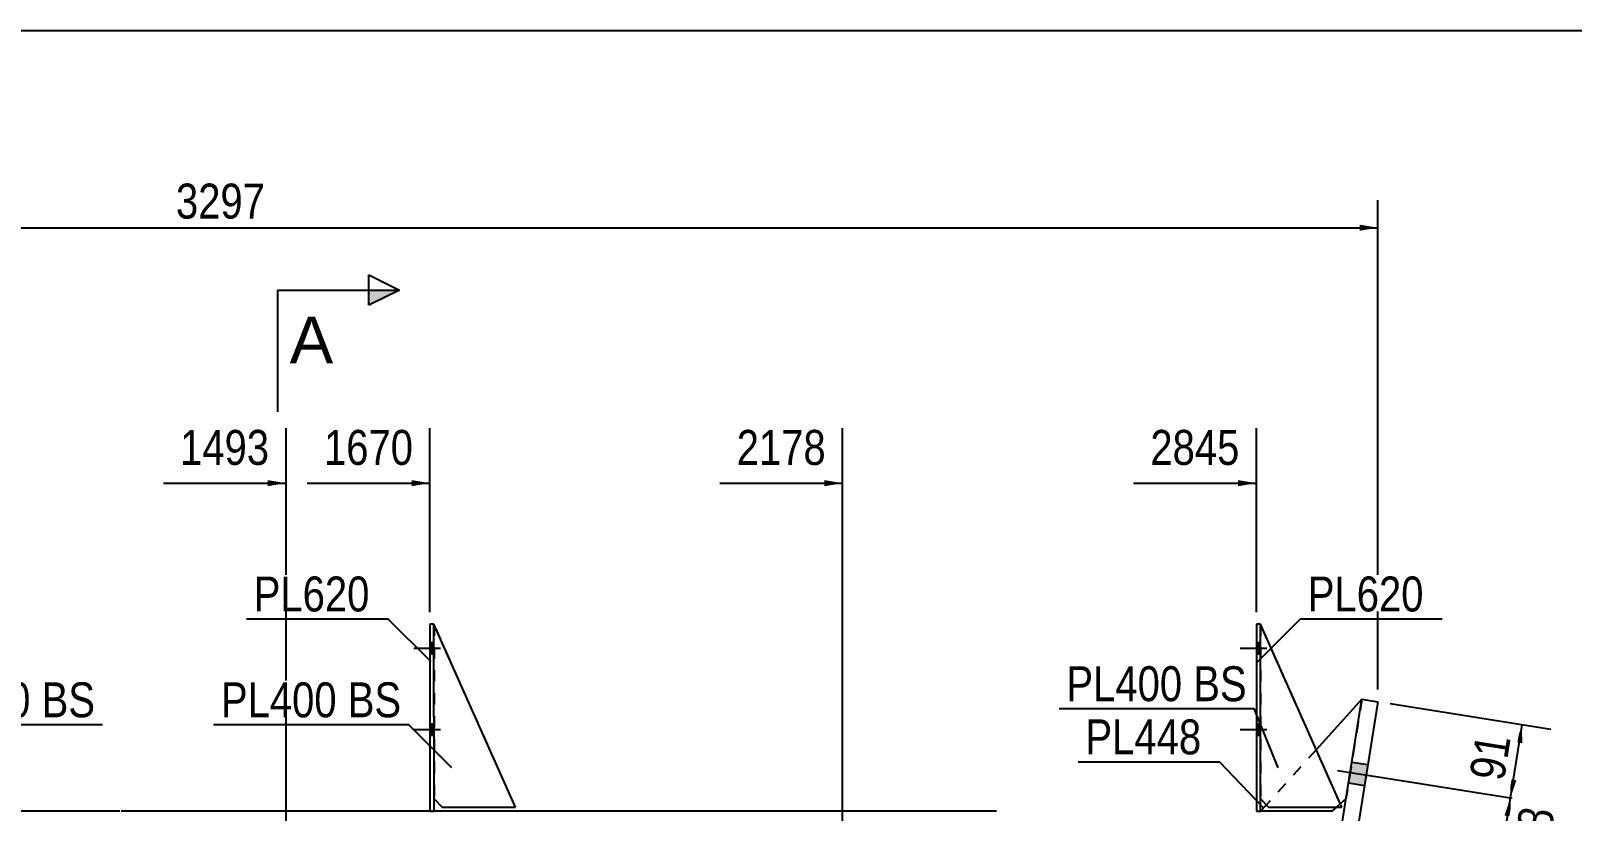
# Model space of a CAD drawing. Header units: millimetres. Extents: x -64 to 338, y -158 to 119.
# Drawn here: x 77 to 203.4, y 54.6 to 118.6 of the extents above; entities that cross this region are included whole.
import ezdxf

# ---------------------------------------------------------------- set-up
doc = ezdxf.new("R2010")
doc.units = ezdxf.units.MM
doc.linetypes.add('DXK_LINE_DOT1', pattern=[1.8814, 0.9407, -0.9407])
doc.styles.add('Arial', font='ARIAL.TTF', dxfattribs={"height": 0.2})
doc.styles.add('Arial Narrow', font='ARIALN.TTF', dxfattribs={"height": 0.2})

# ---------------------------------------------------------------- blocks, each defined once
blk = doc.blocks.new('Unknown-627019376-3697')
at = {"color": 5, "linetype": 'Continuous'}
blk.add_line((338.34, 118.62), (-61.66, 118.62), dxfattribs=at)
blk = doc.blocks.new('Part-627019376-1218 - 1203')
at = {"color": 2, "linetype": 'Continuous'}
for p, q in [((84.35, 54.62), (17.83, 54.62)), ((156.21, 54.62), (84.45, 54.62))]:
    blk.add_line(p, q, dxfattribs=at)
blk = doc.blocks.new('Part-627019376-1220 - 1203')
at = {"color": 2, "linetype": 'Continuous'}
for p, q in [((166.34, -60.96), (186.18, 63.8)), ((187.5, 63.59), (167.66, -61.16)), ((186.18, 63.8), (187.5, 63.59)), ((167.66, -61.16), (166.34, -60.96))]:
    blk.add_line(p, q, dxfattribs=at)
blk = doc.blocks.new('Part-627019376-1233 - 1203')
at = {"color": 2, "linetype": 'Continuous'}
for p, q in [((186.18, 63.8), (182.44, 59.66)), ((184.88, 55.62), (184.41, 55.22)), ((177.88, 54.62), (178.35, 55.14)), ((183.73, 54.63), (177.88, 54.62)), ((184.1, 54.95), (183.73, 54.63))]:
    blk.add_line(p, q, dxfattribs=at)
at = {"color": 7, "linetype": 'DXK_LINE_DOT1'}
for p, q in [((186.18, 63.8), (184.88, 55.62)), ((182.44, 59.66), (178.35, 55.14)), ((184.41, 55.22), (184.1, 54.95))]:
    blk.add_line(p, q, dxfattribs=at)
blk = doc.blocks.new('Part-627019376-1238 - 1203')
at = {"color": 2, "linetype": 'Continuous'}
for p, q in [((110.1, 69.95), (109.77, 69.95)), ((109.77, 69.95), (109.77, 54.62)), ((110.11, 54.62), (110.1, 69.95))]:
    blk.add_line(p, q, dxfattribs=at)
at = {"color": 7, "linetype": 'DXK_LINE_DOT1'}
blk.add_line((109.77, 54.62), (110.11, 54.62), dxfattribs=at)
blk = doc.blocks.new('Part-627019376-1239 - 1203')
at = {"color": 7, "linetype": 'DXK_LINE_DOT1'}
for p, q in [((110.1, 69.95), (110.11, 55.62)), ((116.77, 54.95), (110.1, 69.95)), ((110.11, 55.62), (110.77, 54.95)), ((110.77, 54.95), (116.77, 54.95))]:
    blk.add_line(p, q, dxfattribs=at)
blk = doc.blocks.new('Part-627019376-1240 - 1203')
at = {"color": 2, "linetype": 'Continuous'}
for p, q in [((177.86, 69.95), (177.53, 69.95)), ((177.53, 69.95), (177.53, 54.62)), ((177.87, 54.62), (177.86, 69.95))]:
    blk.add_line(p, q, dxfattribs=at)
at = {"color": 7, "linetype": 'DXK_LINE_DOT1'}
blk.add_line((177.53, 54.62), (177.87, 54.62), dxfattribs=at)
blk = doc.blocks.new('Part-627019376-1241 - 1203')
at = {"color": 7, "linetype": 'DXK_LINE_DOT1'}
for p, q in [((177.86, 69.95), (177.86, 55.62)), ((184.53, 54.95), (177.86, 69.95)), ((177.86, 55.62), (178.53, 54.95)), ((178.53, 54.95), (184.53, 54.95))]:
    blk.add_line(p, q, dxfattribs=at)
blk = doc.blocks.new('Part-627019376-1244 - 1203')
at = {"color": 2, "linetype": 'Continuous'}
for p, q in [((116.77, 54.95), (110.1, 69.95)), ((110.11, 55.62), (110.77, 54.95)), ((110.77, 54.95), (116.77, 54.95))]:
    blk.add_line(p, q, dxfattribs=at)
blk = doc.blocks.new('Part-627019376-1245 - 1203')
at = {"color": 2, "linetype": 'Continuous'}
for p, q in [((184.53, 54.95), (177.86, 69.95)), ((177.86, 55.62), (178.53, 54.95)), ((178.53, 54.95), (184.53, 54.95))]:
    blk.add_line(p, q, dxfattribs=at)
blk = doc.blocks.new('Bolt-627019376-1250 - 1203')
at = {"linetype": 'Continuous'}
for points in [[(186.41, 56.73), (186.68, 58.44), (185.36, 58.65), (185.09, 56.94)], [(186.41, 56.73), (186.68, 58.44), (185.36, 58.65), (185.09, 56.94)], [(185.05, 48.17), (185.32, 49.88), (184, 50.09), (183.73, 48.38)], [(185.05, 48.17), (185.32, 49.88), (184, 50.09), (183.73, 48.38)], [(182.81, 34.08), (183.08, 35.79), (181.76, 36), (181.49, 34.29)], [(182.81, 34.08), (183.08, 35.79), (181.76, 36), (181.49, 34.29)], [(180.57, 19.99), (180.84, 21.7), (179.52, 21.91), (179.25, 20.2)], [(180.57, 19.99), (180.84, 21.7), (179.52, 21.91), (179.25, 20.2)], [(179.21, 11.43), (179.48, 13.14), (178.16, 13.35), (177.89, 11.64)], [(179.21, 11.43), (179.48, 13.14), (178.16, 13.35), (177.89, 11.64)]]:
    blk.add_hatch(color=3, dxfattribs=at).paths.add_polyline_path(points)
at = {"color": 3, "linetype": 'Continuous'}
for p, q in [((185.36, 58.65), (186.68, 58.44)), ((185.36, 58.65), (186.68, 58.44)), ((184.18, 57.96), (191.15, 56.85)), ((184.18, 57.96), (191.15, 56.85)), ((185.09, 56.94), (186.41, 56.73)), ((185.09, 56.94), (186.41, 56.73)), ((182.82, 49.4), (189.79, 48.29)), ((182.82, 49.4), (189.79, 48.29)), ((184, 50.09), (185.32, 49.88)), ((184, 50.09), (185.32, 49.88)), ((183.73, 48.38), (185.05, 48.17)), ((183.73, 48.38), (185.05, 48.17)), ((181.76, 36), (183.08, 35.79)), ((181.76, 36), (183.08, 35.79)), ((180.58, 35.31), (187.55, 34.2)), ((180.58, 35.31), (187.55, 34.2)), ((181.49, 34.29), (182.81, 34.08)), ((181.49, 34.29), (182.81, 34.08)), ((179.52, 21.91), (180.84, 21.7)), ((179.52, 21.91), (180.84, 21.7)), ((178.34, 21.22), (185.31, 20.12)), ((178.34, 21.22), (185.31, 20.12)), ((179.25, 20.2), (180.57, 19.99)), ((179.25, 20.2), (180.57, 19.99)), ((176.98, 12.66), (183.95, 11.56)), ((176.98, 12.66), (183.95, 11.56)), ((178.16, 13.35), (179.48, 13.14)), ((178.16, 13.35), (179.48, 13.14)), ((177.89, 11.64), (179.21, 11.43)), ((177.89, 11.64), (179.21, 11.43))]:
    blk.add_line(p, q, dxfattribs=at)
blk = doc.blocks.new('Bolt-627019376-1257 - 1203')
at = {"linetype": 'Continuous'}
for points in [[(110.1, 67.49), (110.1, 68.42), (109.77, 68.42), (109.77, 67.49)], [(110.1, 67.49), (110.1, 68.42), (109.77, 68.42), (109.77, 67.49)], [(110.1, 67.49), (110.1, 68.42), (109.77, 68.42), (109.77, 67.49)], [(110.11, 60.82), (110.11, 61.75), (109.77, 61.75), (109.77, 60.82)], [(110.11, 60.82), (110.11, 61.75), (109.77, 61.75), (109.77, 60.82)], [(110.11, 60.82), (110.11, 61.75), (109.77, 61.75), (109.77, 60.82)]]:
    blk.add_hatch(color=3, dxfattribs=at).paths.add_polyline_path(points)
at = {"color": 3, "linetype": 'Continuous'}
for p, q in [((110.1, 68.42), (109.77, 68.42)), ((110.1, 68.42), (109.77, 68.42)), ((110.1, 68.42), (109.77, 68.42)), ((110.64, 67.95), (108.44, 67.95)), ((110.64, 67.95), (108.44, 67.95)), ((110.64, 67.95), (108.44, 67.95)), ((110.1, 67.49), (109.77, 67.49)), ((110.1, 67.49), (109.77, 67.49)), ((110.1, 67.49), (109.77, 67.49)), ((110.64, 61.29), (108.44, 61.29)), ((110.64, 61.29), (108.44, 61.29)), ((110.64, 61.29), (108.44, 61.29)), ((110.11, 61.75), (109.77, 61.75)), ((110.11, 61.75), (109.77, 61.75)), ((110.11, 61.75), (109.77, 61.75)), ((110.11, 60.82), (109.77, 60.82)), ((110.11, 60.82), (109.77, 60.82)), ((110.11, 60.82), (109.77, 60.82))]:
    blk.add_line(p, q, dxfattribs=at)
blk = doc.blocks.new('Bolt-627019376-1258 - 1203')
at = {"linetype": 'Continuous'}
for points in [[(177.86, 67.49), (177.86, 68.42), (177.53, 68.42), (177.53, 67.49)], [(177.86, 67.49), (177.86, 68.42), (177.53, 68.42), (177.53, 67.49)], [(177.86, 67.49), (177.86, 68.42), (177.53, 68.42), (177.53, 67.49)], [(177.86, 60.82), (177.86, 61.75), (177.53, 61.75), (177.53, 60.82)], [(177.86, 60.82), (177.86, 61.75), (177.53, 61.75), (177.53, 60.82)], [(177.86, 60.82), (177.86, 61.75), (177.53, 61.75), (177.53, 60.82)]]:
    blk.add_hatch(color=3, dxfattribs=at).paths.add_polyline_path(points)
at = {"color": 3, "linetype": 'Continuous'}
for p, q in [((177.86, 68.42), (177.53, 68.42)), ((177.86, 68.42), (177.53, 68.42)), ((177.86, 68.42), (177.53, 68.42)), ((178.4, 67.95), (176.2, 67.95)), ((178.4, 67.95), (176.2, 67.95)), ((178.4, 67.95), (176.2, 67.95)), ((177.86, 67.49), (177.53, 67.49)), ((177.86, 67.49), (177.53, 67.49)), ((177.86, 67.49), (177.53, 67.49)), ((178.4, 61.29), (176.2, 61.29)), ((178.4, 61.29), (176.2, 61.29)), ((178.4, 61.29), (176.2, 61.29)), ((177.86, 61.75), (177.53, 61.75)), ((177.86, 61.75), (177.53, 61.75)), ((177.86, 61.75), (177.53, 61.75)), ((177.86, 60.82), (177.53, 60.82)), ((177.86, 60.82), (177.53, 60.82)), ((177.86, 60.82), (177.53, 60.82))]:
    blk.add_line(p, q, dxfattribs=at)
blk = doc.blocks.new('StraightDimension-627019376-9910 - 1203')
at = {"linetype": 'Continuous'}
blk.add_hatch(color=7, dxfattribs=at).paths.add_polyline_path([(176.03, 81.77), (177.53, 81.52), (176.03, 81.27)])
at = {"color": 7, "linetype": 'Continuous'}
for p, q in [((177.53, 70.95), (177.53, 86.02)), ((167.47, 81.52), (177.53, 81.52))]:
    blk.add_line(p, q, dxfattribs=at)
at = {"color": 0}
blk.add_wipeout([(176.75, 82.42), (176.75, 86.62), (168.24, 86.62), (168.24, 82.42)], dxfattribs=at)
at = {"color": 3, "style": 'Arial Narrow'}
blk.add_text('2845', height=2.863, dxfattribs=at).set_placement((168.84, 83.02))
blk = doc.blocks.new('StraightDimension-627019376-9913 - 1203')
at = {"linetype": 'Continuous'}
blk.add_hatch(color=7, dxfattribs=at).paths.add_polyline_path([(96.47, 81.77), (97.97, 81.52), (96.47, 81.27)])
at = {"color": 7, "linetype": 'Continuous'}
for p, q in [((97.97, 12.93), (97.97, 86.02)), ((87.91, 81.52), (97.97, 81.52))]:
    blk.add_line(p, q, dxfattribs=at)
at = {"color": 0}
blk.add_wipeout([(97.2, 82.42), (97.2, 86.62), (88.68, 86.62), (88.68, 82.42)], dxfattribs=at)
at = {"color": 3, "style": 'Arial Narrow'}
blk.add_text('1493', height=2.863, dxfattribs=at).set_placement((89.28, 83.02))
blk = doc.blocks.new('StraightDimension-627019376-9911 - 1203')
at = {"linetype": 'Continuous'}
blk.add_hatch(color=7, dxfattribs=at).paths.add_polyline_path([(142.1, 81.77), (143.6, 81.52), (142.1, 81.27)])
at = {"color": 7, "linetype": 'Continuous'}
for p, q in [((143.6, -1.96), (143.6, 86.02)), ((133.54, 81.52), (143.6, 81.52))]:
    blk.add_line(p, q, dxfattribs=at)
at = {"color": 0}
blk.add_wipeout([(142.83, 82.42), (142.83, 86.62), (134.32, 86.62), (134.32, 82.42)], dxfattribs=at)
at = {"color": 3, "style": 'Arial Narrow'}
blk.add_text('2178', height=2.863, dxfattribs=at).set_placement((134.92, 83.02))
blk = doc.blocks.new('StraightDimension-627019376-8867 - 1203')
at = {"linetype": 'Continuous'}
for points in [[(198.84, 60.27), (199.32, 61.71), (199.33, 60.19)], [(198.85, 57.15), (198.37, 55.71), (198.35, 57.23)]]:
    blk.add_hatch(color=7, dxfattribs=at).paths.add_polyline_path(points)
at = {"color": 7, "linetype": 'Continuous'}
for p, q in [((188.49, 63.44), (201.69, 61.34)), ((198.37, 55.71), (199.32, 61.71)), ((187.53, 57.43), (200.74, 55.33))]:
    blk.add_line(p, q, dxfattribs=at)
at = {"color": 0}
blk.add_wipeout([(199.08, 61.13), (194.93, 61.79), (194.17, 57), (198.31, 56.34)], dxfattribs=at)
at = {"color": 3, "style": 'Arial Narrow'}
blk.add_text('91', height=2.863, rotation=80.9647, dxfattribs=at).set_placement((197.82, 57.02))
blk = doc.blocks.new('StraightDimension-627019376-8868 - 1203')
at = {"linetype": 'Continuous'}
for points in [[(197.88, 54.26), (198.37, 55.71), (198.38, 54.19)], [(198.13, 52.64), (197.65, 51.2), (197.64, 52.72)]]:
    blk.add_hatch(color=7, dxfattribs=at).paths.add_polyline_path(points)
at = {"color": 7, "linetype": 'Continuous'}
for p, q in [((187.53, 57.43), (200.59, 55.35)), ((197.65, 51.2), (198.37, 55.71)), ((185.5, 53.13), (199.87, 50.84))]:
    blk.add_line(p, q, dxfattribs=at)
at = {"color": 0}
blk.add_wipeout([(202.68, 55.17), (198.54, 55.83), (197.77, 51.03), (201.92, 50.37)], dxfattribs=at)
at = {"color": 3, "style": 'Arial Narrow'}
blk.add_text('68', height=2.863, rotation=80.9647, dxfattribs=at).set_placement((201.42, 51.06))
blk = doc.blocks.new('StraightDimension-627019376-9912 - 1203')
at = {"linetype": 'Continuous'}
blk.add_hatch(color=7, dxfattribs=at).paths.add_polyline_path([(108.27, 81.77), (109.77, 81.52), (108.27, 81.27)])
at = {"color": 7, "linetype": 'Continuous'}
for p, q in [((109.77, 70.95), (109.77, 86.02)), ((99.71, 81.52), (109.77, 81.52))]:
    blk.add_line(p, q, dxfattribs=at)
at = {"color": 0}
blk.add_wipeout([(109, 82.42), (109, 86.62), (100.48, 86.62), (100.48, 82.42)], dxfattribs=at)
at = {"color": 3, "style": 'Arial Narrow'}
blk.add_text('1670', height=2.863, dxfattribs=at).set_placement((101.08, 83.02))
blk = doc.blocks.new('StraightDimension-627019376-10868 - 1203')
at = {"linetype": 'Continuous'}
blk.add_hatch(color=7, dxfattribs=at).paths.add_polyline_path([(186, 102.72), (187.5, 102.47), (186, 102.22)])
at = {"color": 7, "linetype": 'Continuous'}
for p, q in [((187.5, 64.59), (187.5, 104.72)), ((-2.3, 102.47), (187.5, 102.47))]:
    blk.add_line(p, q, dxfattribs=at)
at = {"color": 0}
blk.add_wipeout([(96.86, 102.62), (96.86, 106.82), (88.34, 106.82), (88.34, 102.62)], dxfattribs=at)
at = {"color": 3, "style": 'Arial Narrow'}
blk.add_text('3297', height=2.863, dxfattribs=at).set_placement((88.94, 103.22))
blk = doc.blocks.new('Mark-627019376-5443 - 1203')
at = {"color": 0}
blk.add_wipeout([(191.26, 71), (191.26, 74), (181.75, 74), (181.75, 71)], dxfattribs=at)
blk.add_wipeout([(191.26, 71), (191.26, 74), (181.75, 74), (181.75, 71)], dxfattribs=at)
at = {"color": 7, "linetype": 'Continuous'}
for p, q in [((177.62, 66.87), (181.15, 70.4)), ((181.15, 70.4), (192.76, 70.4))]:
    blk.add_line(p, q, dxfattribs=at)
at = {"color": 3, "style": 'Arial Narrow'}
blk.add_text('PL620', height=2.863, dxfattribs=at).set_placement((181.75, 71))
blk = doc.blocks.new('MarkSet-627019376-5400 - 1203')
at = {"color": 0}
for points in [[(102.13, 62.32), (102.13, 65.32), (92.63, 65.32), (92.63, 62.32)], [(107.41, 62.32), (107.41, 65.32), (103.03, 65.32), (103.03, 62.32)]]:
    blk.add_wipeout(points, dxfattribs=at)
for points in [[(102.13, 62.32), (102.13, 65.32), (92.63, 65.32), (92.63, 62.32)], [(107.41, 62.32), (107.41, 65.32), (103.03, 65.32), (103.03, 62.32)]]:
    blk.add_wipeout(points, dxfattribs=at)
at = {"color": 7, "linetype": 'Continuous'}
for p in [(92.03, 61.72), (111.55, 58.18)]:
    blk.add_line(p, (108.01, 61.72), dxfattribs=at)
at = {"color": 3, "style": 'Arial Narrow'}
for s, p in [('PL400', (92.63, 62.32)), ('BS', (103.03, 62.32))]:
    blk.add_text(s, height=2.863, dxfattribs=at).set_placement(p)
blk = doc.blocks.new('MarkSet-627019376-5378 - 1203')
at = {"color": 0}
for points in [[(77.03, 62.32), (77.03, 65.32), (67.52, 65.32), (67.52, 62.32)], [(82.31, 62.32), (82.31, 65.32), (77.93, 65.32), (77.93, 62.32)]]:
    blk.add_wipeout(points, dxfattribs=at)
for points in [[(77.03, 62.32), (77.03, 65.32), (67.52, 65.32), (67.52, 62.32)], [(82.31, 62.32), (82.31, 65.32), (77.93, 65.32), (77.93, 62.32)]]:
    blk.add_wipeout(points, dxfattribs=at)
at = {"color": 7, "linetype": 'Continuous'}
for p, q in [((63.39, 58.18), (66.92, 61.72)), ((66.92, 61.72), (82.91, 61.72))]:
    blk.add_line(p, q, dxfattribs=at)
at = {"color": 3, "style": 'Arial Narrow'}
for s, p in [('PL400', (67.52, 62.32)), ('BS', (77.93, 62.32))]:
    blk.add_text(s, height=2.863, dxfattribs=at).set_placement(p)
blk = doc.blocks.new('MarkSet-627019376-5411 - 1203')
at = {"color": 0}
for points in [[(171.46, 63.64), (171.46, 66.64), (161.96, 66.64), (161.96, 63.64)], [(176.74, 63.64), (176.74, 66.64), (172.36, 66.64), (172.36, 63.64)]]:
    blk.add_wipeout(points, dxfattribs=at)
for points in [[(171.46, 63.64), (171.46, 66.64), (161.96, 66.64), (161.96, 63.64)], [(176.74, 63.64), (176.74, 66.64), (172.36, 66.64), (172.36, 63.64)]]:
    blk.add_wipeout(points, dxfattribs=at)
at = {"color": 7, "linetype": 'Continuous'}
for p in [(161.36, 63.04), (179.31, 58.18)]:
    blk.add_line(p, (177.34, 63.04), dxfattribs=at)
at = {"color": 3, "style": 'Arial Narrow'}
for s, p in [('PL400', (161.96, 63.64)), ('BS', (172.36, 63.64))]:
    blk.add_text(s, height=2.863, dxfattribs=at).set_placement(p)
blk = doc.blocks.new('Mark-627019376-5431 - 1203')
at = {"color": 7, "linetype": 'Continuous'}
blk.add_line((178.13, 54.89), (174.52, 58.68), dxfattribs=at)
at = {"color": 0}
blk.add_wipeout([(173.02, 59.28), (173.02, 62.28), (163.52, 62.28), (163.52, 59.28)], dxfattribs=at)
blk.add_wipeout([(173.02, 59.28), (173.02, 62.28), (163.52, 62.28), (163.52, 59.28)], dxfattribs=at)
at = {"color": 7, "linetype": 'Continuous'}
blk.add_line((162.92, 58.68), (174.52, 58.68), dxfattribs=at)
at = {"color": 3, "style": 'Arial Narrow'}
blk.add_text('PL448', height=2.863, dxfattribs=at).set_placement((163.52, 59.28))
blk = doc.blocks.new('Mark-627019376-5440 - 1203')
at = {"color": 7, "linetype": 'Continuous'}
blk.add_line((109.86, 66.87), (106.32, 70.4), dxfattribs=at)
at = {"color": 0}
blk.add_wipeout([(104.82, 71), (104.82, 74), (95.32, 74), (95.32, 71)], dxfattribs=at)
blk.add_wipeout([(104.82, 71), (104.82, 74), (95.32, 74), (95.32, 71)], dxfattribs=at)
at = {"color": 7, "linetype": 'Continuous'}
blk.add_line((94.72, 70.4), (106.32, 70.4), dxfattribs=at)
at = {"color": 3, "style": 'Arial Narrow'}
blk.add_text('PL620', height=2.863, dxfattribs=at).set_placement((95.32, 71))
blk = doc.blocks.new('SectionMark-627019376-12209 - 1203')
at = {"linetype": 'Continuous'}
for points in [[(104.77, 96.11), (104.77, 97.36), (107.27, 97.36)], [(104.77, -76.46), (104.77, -75.21), (107.27, -76.46)]]:
    blk.add_hatch(color=30, dxfattribs=at).paths.add_polyline_path(points)
at = {"color": 30, "linetype": 'Continuous'}
for p, q in [((104.77, 96.11), (104.77, 98.61)), ((104.77, 98.61), (107.27, 97.36)), ((97.27, 97.36), (97.27, 87.36)), ((97.27, 97.36), (107.27, 97.36)), ((107.27, 97.36), (104.77, 96.11)), ((97.27, -76.46), (97.27, -66.46)), ((107.27, -76.46), (104.77, -75.21)), ((104.77, -75.21), (104.77, -77.71)), ((97.27, -76.46), (107.27, -76.46)), ((107.27, -76.46), (104.77, -77.71))]:
    blk.add_line(p, q, dxfattribs=at)
at = {"color": 0, "linetype": 'Continuous'}
for points in [[(101.83, 91.36), (101.83, 95.36), (98.27, 95.36), (98.27, 91.36)], [(101.83, -74.46), (101.83, -70.46), (98.27, -70.46), (98.27, -74.46)]]:
    blk.add_wipeout(points, dxfattribs=at)
at = {"color": 96, "linetype": 'Continuous', "style": 'Arial'}
for p in [(98.27, 91.36), (98.27, -74.46)]:
    blk.add_text('A', height=3.82, dxfattribs=at).set_placement(p)

msp = doc.modelspace()

# ---------------------------------------------------------------- block references
for name in ['Unknown-627019376-3697', 'Part-627019376-1238 - 1203', 'Part-627019376-1239 - 1203', 'Part-627019376-1244 - 1203', 'Part-627019376-1240 - 1203', 'Part-627019376-1241 - 1203', 'Part-627019376-1245 - 1203', 'Bolt-627019376-1257 - 1203', 'Bolt-627019376-1258 - 1203', 'Part-627019376-1220 - 1203', 'Part-627019376-1233 - 1203', 'Bolt-627019376-1250 - 1203', 'Part-627019376-1218 - 1203']:
    msp.add_blockref(name, (0, 0))

# ---------------------------------------------------------------- next in the draw order: block references
for name in ['StraightDimension-627019376-9913 - 1203', 'StraightDimension-627019376-9912 - 1203', 'StraightDimension-627019376-9911 - 1203', 'StraightDimension-627019376-9910 - 1203', 'StraightDimension-627019376-8867 - 1203']:
    msp.add_blockref(name, (0, 0))

# ---------------------------------------------------------------- next in the draw order: block references
msp.add_blockref('StraightDimension-627019376-8868 - 1203', (0, 0))

# ---------------------------------------------------------------- next in the draw order: block references
msp.add_blockref('StraightDimension-627019376-10868 - 1203', (0, 0))

# ---------------------------------------------------------------- next in the draw order: block references
for name in ['Mark-627019376-5440 - 1203', 'Mark-627019376-5443 - 1203', 'MarkSet-627019376-5378 - 1203', 'MarkSet-627019376-5400 - 1203']:
    msp.add_blockref(name, (0, 0))

# ---------------------------------------------------------------- next in the draw order: block references
for name in ['SectionMark-627019376-12209 - 1203', 'MarkSet-627019376-5411 - 1203']:
    msp.add_blockref(name, (0, 0))

# ---------------------------------------------------------------- next in the draw order: block references
msp.add_blockref('Mark-627019376-5431 - 1203', (0, 0))

doc.saveas('drawing.dxf')
